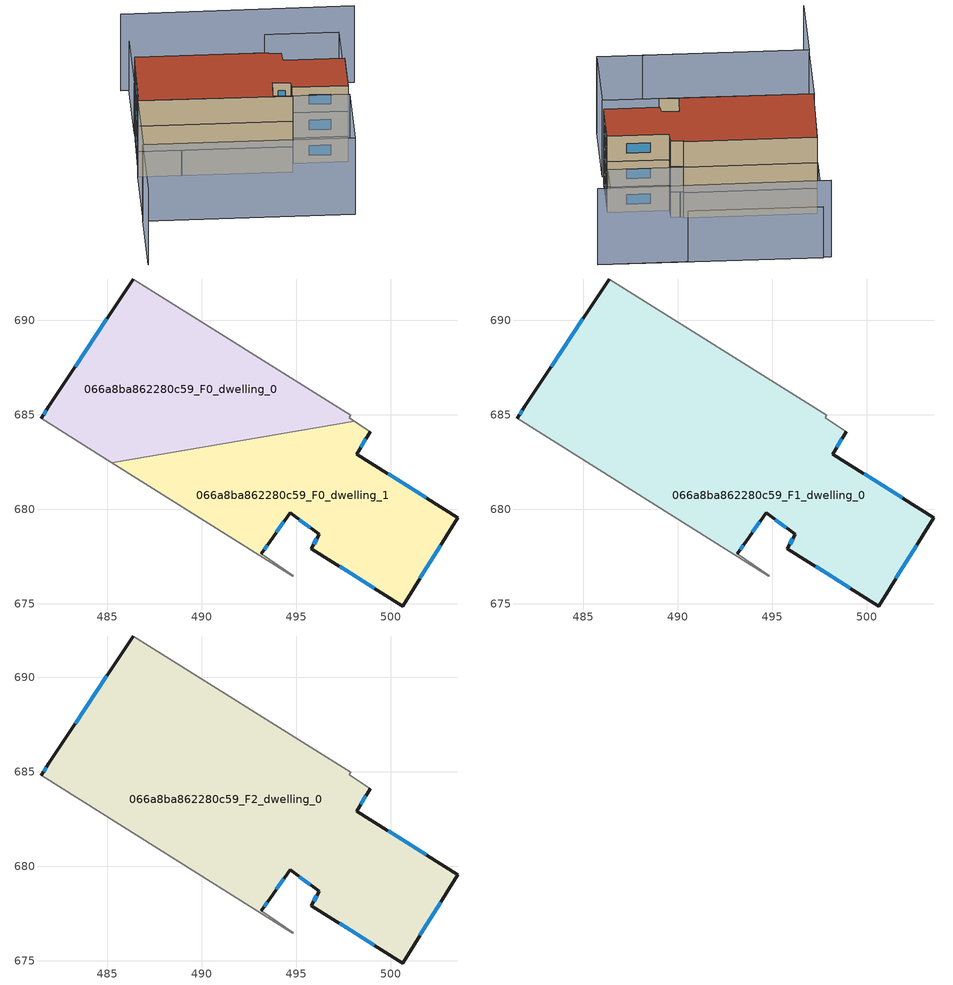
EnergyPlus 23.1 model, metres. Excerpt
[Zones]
066a8ba862280c59_F0_dwelling_0
 floor ground (EU_floor_Construction): 497.89,684.97 497.8,684.85 498.09,684.66 485.25,682.47 481.51,684.81 481.92,685.44 486.38,692.19 z0
 wall outside (EU_wall_Construction): 486.38,692.19 481.92,685.44 481.51,684.81 z0:3
 wall adiabatic (EU_wall_Construction): 498.09,684.66 497.8,684.85 497.89,684.97 486.38,692.19 / 481.51,684.81 485.25,682.47 z0:3
 wall to 066a8ba862280c59_F0_dwelling_1 (EU_wall_Construction): 485.25,682.47 498.09,684.66 z0:3
 window (EU_Window_Construction): 481.79,685.25 481.64,685.01 / 484.99,690.09 483.31,687.54 z0.93:2.07
066a8ba862280c59_F0_dwelling_1
 floor ground (EU_floor_Construction): 498.92,684.11 498.21,682.92 503.56,679.57 500.64,674.88 495.8,677.93 496.22,678.69 494.69,679.81 493.64,678.31 493.16,677.64 494.85,676.49 494.83,676.46 485.25,682.47 498.09,684.66 z0
 wall outside (EU_wall_Construction): 493.16,677.64 493.64,678.31 494.69,679.81 496.22,678.69 495.8,677.93 500.64,674.88 503.56,679.57 498.21,682.92 498.92,684.11 z0:3
 wall adiabatic (EU_wall_Construction): 485.25,682.47 494.83,676.46 494.85,676.49 493.16,677.64 / 498.92,684.11 498.09,684.66 z0:3
 window (EU_Window_Construction): 496.09,678.45 495.93,678.16 / 495.16,679.46 495.74,679.04 / 493.96,678.78 494.36,679.34 / 493.31,677.85 493.49,678.1 / 498.43,683.29 498.7,683.74 / 501.89,680.61 499.88,681.87 / 501.55,676.34 502.65,678.11 / 497.31,676.98 499.13,675.83 z0.93:2.07
066a8ba862280c59_F1_dwelling_0
 floor to 066a8ba862280c59_F0_dwelling_0 (EU_floor_Construction): 497.89,684.97 497.8,684.85 498.09,684.66 485.25,682.47 481.51,684.81 481.92,685.44 486.38,692.19 z3
 floor to 066a8ba862280c59_F0_dwelling_1 (EU_floor_Construction): 498.92,684.11 498.21,682.92 503.56,679.57 500.64,674.88 495.8,677.93 496.22,678.69 494.69,679.81 493.63,678.31 493.16,677.64 494.85,676.49 494.83,676.46 485.25,682.47 498.09,684.66 z3
 wall outside (EU_wall_Construction): 493.16,677.64 493.64,678.31 494.69,679.81 496.22,678.69 495.8,677.93 500.64,674.88 503.56,679.57 498.21,682.92 498.92,684.11 / 486.38,692.19 481.92,685.44 481.51,684.81 z3:6
 wall adiabatic (EU_wall_Construction): 481.51,684.81 494.83,676.46 494.85,676.49 493.16,677.64 / 498.92,684.11 497.8,684.85 497.89,684.97 486.38,692.19 z3:6
 window (EU_Window_Construction): 497.31,676.98 499.13,675.83 / 496.09,678.45 495.93,678.16 / 495.16,679.46 495.74,679.04 / 493.96,678.78 494.36,679.34 / 493.31,677.85 493.49,678.1 / 481.79,685.25 481.64,685.01 / 484.99,690.09 483.31,687.54 / 498.43,683.29 498.7,683.74 / 501.89,680.61 499.88,681.87 / 501.55,676.34 502.65,678.11 z3.93:5.07
066a8ba862280c59_F2_dwelling_0
 floor to 066a8ba862280c59_F1_dwelling_0 (EU_floor_Construction): 497.89,684.97 497.8,684.85 498.92,684.11 498.21,682.92 503.56,679.57 500.64,674.88 495.8,677.93 496.22,678.69 494.69,679.81 493.63,678.31 493.16,677.64 494.85,676.49 494.83,676.46 481.51,684.81 481.92,685.44 486.38,692.19 z6
 wall outside (EU_wall_Construction): 493.16,677.64 493.64,678.31 494.69,679.81 496.22,678.69 495.8,677.93 500.64,674.88 503.56,679.57 498.21,682.92 498.92,684.11 / 486.38,692.19 481.92,685.44 481.51,684.81 z6:9
 wall adiabatic (EU_wall_Construction): 481.51,684.81 494.83,676.46 494.85,676.49 493.16,677.64 / 498.92,684.11 497.8,684.85 497.89,684.97 486.38,692.19 z6:9
 window (EU_Window_Construction): 497.31,676.98 499.13,675.83 / 496.09,678.45 495.93,678.16 / 495.16,679.46 495.74,679.04 / 493.96,678.78 494.36,679.34 / 493.31,677.85 493.49,678.1 / 481.79,685.25 481.64,685.01 / 484.99,690.09 483.31,687.54 / 498.43,683.29 498.7,683.74 / 501.89,680.61 499.88,681.87 / 501.55,676.34 502.65,678.11 z6.93:8.07
 roof outside (EU_roof_Construction): 500.64,674.88 503.56,679.57 498.21,682.92 498.92,684.11 497.8,684.85 497.89,684.97 486.38,692.19 481.92,685.44 481.51,684.81 494.83,676.46 494.85,676.49 493.16,677.64 493.64,678.31 494.69,679.81 496.22,678.69 495.8,677.93 z9
shading: 471.98,669.87 476.7,677.4 / 476.7,677.4 491.09,668.37 / 510.51,687.56 490.27,700.07 / 481.44,684.85 499.76,673.36 / 499.76,673.36 495.06,665.88 / 495.06,665.88 476.75,677.37 / 476.75,677.37 481.44,684.85 z0:9; 491.02,699.71 509.13,688.35 / 509.13,688.35 504.43,680.86 / 504.43,680.86 486.32,692.23 / 486.32,692.23 491.02,699.71 z0:6
[Building]
EU S2 Campaign: North Axis=0; Terrain=City; Solar Distribution=FullExterior
[Site:Location]
Montreal-Trudeau.Intl.AP: Latitude=45.4667; Longitude=-73.75; Time Zone=-5; Elevation=36
[SizingPeriod:WeatherFileDays]
AnnualSizingPeriod: Begin Month=1; Begin Day of Month=1; End Month=12; End Day of Month=31; Day of Week for Start Day=Monday; Use Weather File Daylight Saving Period=No; Use Weather File Rain and Snow Indicators=No
[MATERIAL]
EU_InternalMass_Material: Roughness=MediumRough; Thickness=0.1; Conductivity=1; Density=1800; Specific Heat=900; Thermal Absorptance=0.9; Solar Absorptance=0.7; Visible Absorptance=0.7
[MATERIAL:NOMASS] Roughness=MediumRough; Thermal Absorptance=0.9; Solar Absorptance=0.7; Visible Absorptance=0.7
Name | Thermal Resistance
EU_wall_NoMass; EU_floor_NoMass | 1.36485
EU_roof_NoMass | 2.55992
[WINDOWMATERIAL:SIMPLEGLAZINGSYSTEM]
EU_Window_SimpleGlazing: UFactor=3.92339; Solar Heat Gain Coefficient=0.8; Visible Transmittance=0.8
[CONSTRUCTION]
EU_wall_Construction: EU_wall_NoMass
EU_roof_Construction: EU_roof_NoMass
EU_floor_Construction: EU_floor_NoMass
EU_Window_Construction: EU_Window_SimpleGlazing
EU_InternalMass_Construction: EU_InternalMass_Material
[ZONE] Type=1; Multiplier=1; Ceiling Height=autocalculate; Floor Area=autocalculate; Part of Total Floor Area=Yes
Name | Volume
066a8ba862280c59_F0_dwelling_0 | 245.18
066a8ba862280c59_F1_dwelling_0 | 490.364
066a8ba862280c59_F2_dwelling_0 | 490.365
066a8ba862280c59_F0_dwelling_1 | 245.19
[INTERNALMASS] Construction=EU_InternalMass_Construction
Name | Zone or ZoneList | Surface Area
066a8ba862280c59_F0_dwelling_0_EU_InternalMass | 066a8ba862280c59_F0_dwelling_0 | 81.7268
066a8ba862280c59_F0_dwelling_1_EU_InternalMass | 066a8ba862280c59_F0_dwelling_1 | 81.7301
066a8ba862280c59_F1_dwelling_0_EU_InternalMass | 066a8ba862280c59_F1_dwelling_0 | 163.455
066a8ba862280c59_F2_dwelling_0_EU_InternalMass | 066a8ba862280c59_F2_dwelling_0 | 163.455
[OTHEREQUIPMENT] Fuel Type=Electricity; Design Level Calculation Method=Watts/Area; Power per Zone Floor Area=1; Fraction Latent=0; Fraction Radiant=0; Fraction Lost=0; Carbon Dioxide Generation Rate=0; EndUse Subcategory=EU_Step8_InternalGains
Name | Zone or ZoneList or Space or SpaceList | Schedule
EU_Step8_InternalGain_066a8ba862280c59_F0_dwelling_0_f000 | 066a8ba862280c59_F0_dwelling_0 | EU_Step8_GainSchedule_066a8ba862280c59_F0_dwelling_0_f000
EU_Step8_InternalGain_066a8ba862280c59_F0_dwelling_1_f000 | 066a8ba862280c59_F0_dwelling_1 | EU_Step8_GainSchedule_066a8ba862280c59_F0_dwelling_1_f000
EU_Step8_InternalGain_066a8ba862280c59_F1_dwelling_0_f000 | 066a8ba862280c59_F1_dwelling_0 | EU_Step8_GainSchedule_066a8ba862280c59_F1_dwelling_0_f000
EU_Step8_InternalGain_066a8ba862280c59_F2_dwelling_0_f000 | 066a8ba862280c59_F2_dwelling_0 | EU_Step8_GainSchedule_066a8ba862280c59_F2_dwelling_0_f000
[ZONEVENTILATION:DESIGNFLOWRATE] Schedule=EU_AlwaysOn; Design Flow Rate Calculation Method=AirChanges/Hour; Air Changes per Hour=0.860309; Ventilation Type=Natural; Fan Pressure Rise=0; Fan Total Efficiency=1; Constant Term Coefficient=1; Temperature Term Coefficient=0; Velocity Term Coefficient=0; Velocity Squared Term Coefficient=0; Minimum Indoor Temperature=-100; Maximum Indoor Temperature=100; Delta Temperature=-100; Minimum Outdoor Temperature=-100; Maximum Outdoor Temperature=100; Maximum Wind Speed=40
Name | Zone or ZoneList or Space or SpaceList
EU_ConstantAir_066a8ba862280c59_F0_dwelling_0 | 066a8ba862280c59_F0_dwelling_0
EU_ConstantAir_066a8ba862280c59_F0_dwelling_1 | 066a8ba862280c59_F0_dwelling_1
EU_ConstantAir_066a8ba862280c59_F1_dwelling_0 | 066a8ba862280c59_F1_dwelling_0
EU_ConstantAir_066a8ba862280c59_F2_dwelling_0 | 066a8ba862280c59_F2_dwelling_0
[HVACTEMPLATE:THERMOSTAT] Constant Heating Setpoint=20; Constant Cooling Setpoint=50
EU_HeatOnly_066a8ba862280c59_F0_dwelling_0; EU_HeatOnly_066a8ba862280c59_F0_dwelling_1; EU_HeatOnly_066a8ba862280c59_F1_dwelling_0; EU_HeatOnly_066a8ba862280c59_F2_dwelling_0
[HVACTEMPLATE:ZONE:IDEALLOADSAIRSYSTEM] System Availability Schedule=EU_AlwaysOn; Maximum Heating Supply Air Temperature=50; Minimum Cooling Supply Air Temperature=13; Maximum Heating Supply Air Humidity Ratio=0.0156; Minimum Cooling Supply Air Humidity Ratio=0.0077; Heating Limit=NoLimit; Cooling Limit=NoLimit; Heating Availability Schedule=EU_AlwaysOn; Cooling Availability Schedule=EU_CoolingOff; Dehumidification Control Type=ConstantSensibleHeatRatio; Cooling Sensible Heat Ratio=0.7; Dehumidification Setpoint=60; Humidification Control Type=None; Humidification Setpoint=30; Outdoor Air Method=None; Outdoor Air Flow Rate per Person=0.00944; Outdoor Air Flow Rate per Zone Floor Area=0; Outdoor Air Flow Rate per Zone=0; Demand Controlled Ventilation Type=None; Outdoor Air Economizer Type=NoEconomizer; Heat Recovery Type=None; Sensible Heat Recovery Effectiveness=0.7; Latent Heat Recovery Effectiveness=0.65
Name | Template Thermostat
066a8ba862280c59_F0_dwelling_0 | EU_HeatOnly_066a8ba862280c59_F0_dwelling_0
066a8ba862280c59_F0_dwelling_1 | EU_HeatOnly_066a8ba862280c59_F0_dwelling_1
066a8ba862280c59_F1_dwelling_0 | EU_HeatOnly_066a8ba862280c59_F1_dwelling_0
066a8ba862280c59_F2_dwelling_0 | EU_HeatOnly_066a8ba862280c59_F2_dwelling_0
[SIZING:ZONE] Zone Cooling Design Supply Air Temperature Input Method=SupplyAirTemperature; Zone Cooling Design Supply Air Temperature=13; Zone Heating Design Supply Air Temperature Input Method=SupplyAirTemperature; Zone Heating Design Supply Air Temperature=50; Zone Cooling Design Supply Air Humidity Ratio=0.008; Zone Heating Design Supply Air Humidity Ratio=0.008; Cooling Design Air Flow Method=DesignDay; Cooling Design Air Flow Rate=0; Cooling Minimum Air Flow per Zone Floor Area=0.000762; Cooling Minimum Air Flow=0; Cooling Minimum Air Flow Fraction=0.2; Heating Design Air Flow Method=DesignDay; Heating Design Air Flow Rate=0; Heating Maximum Air Flow per Zone Floor Area=0.002032; Heating Maximum Air Flow=0.141576; Heating Maximum Air Flow Fraction=0.3; Account for Dedicated Outdoor Air System=No; Dedicated Outdoor Air System Control Strategy=NeutralSupplyAir; Dedicated Outdoor Air Low Setpoint Temperature for Design=autosize; Dedicated Outdoor Air High Setpoint Temperature for Design=autosize; Zone Load Sizing Method=Sensible Load Only No Latent Load; Zone Latent Cooling Design Supply Air Humidity Ratio Input Method=HumidityRatioDifference; Zone Cooling Design Supply Air Humidity Ratio Difference=0.005; Zone Latent Heating Design Supply Air Humidity Ratio Input Method=HumidityRatioDifference; Zone Humidification Design Supply Air Humidity Ratio Difference=0.005
066a8ba862280c59_F0_dwelling_0; 066a8ba862280c59_F0_dwelling_1; 066a8ba862280c59_F1_dwelling_0; 066a8ba862280c59_F2_dwelling_0
[SCHEDULE:CONSTANT]
Name | Hourly Value
EU_AlwaysOn | 1
EU_CoolingOff | 0
[SCHEDULE:FILE] Column Number=1; Rows to Skip at Top=0; Number of Hours of Data=8760; Column Separator=Comma; Interpolate to Timestep=No; Minutes per Item=60; Adjust Schedule for Daylight Savings=Yes
Name | File
EU_Step8_GainSchedule_066a8ba862280c59_F0_dwelling_0_f000 | ../../schedules/066a8ba862280c59/066a8ba862280c59_F0_dwelling_0_f000_gain.csv
EU_Step8_GainSchedule_066a8ba862280c59_F0_dwelling_1_f000 | ../../schedules/066a8ba862280c59/066a8ba862280c59_F0_dwelling_1_f000_gain.csv
EU_Step8_GainSchedule_066a8ba862280c59_F1_dwelling_0_f000 | ../../schedules/066a8ba862280c59/066a8ba862280c59_F1_dwelling_0_f000_gain.csv
EU_Step8_GainSchedule_066a8ba862280c59_F2_dwelling_0_f000 | ../../schedules/066a8ba862280c59/066a8ba862280c59_F2_dwelling_0_f000_gain.csv
